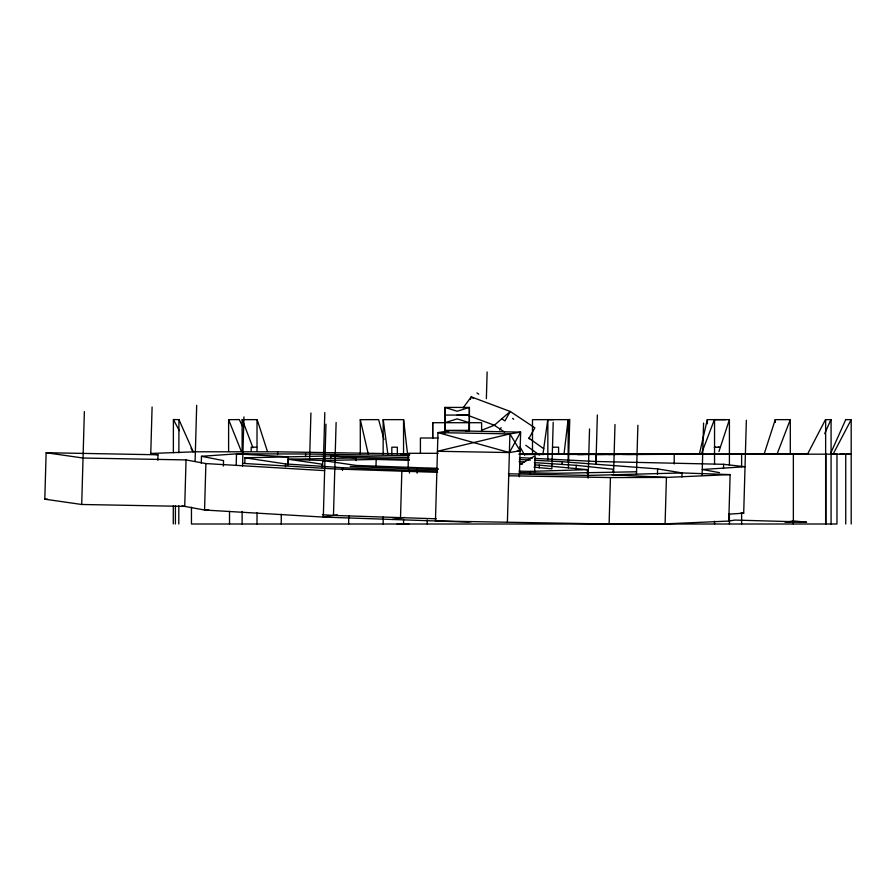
<?xml version="1.0" encoding="UTF-8"?>
<svg xmlns="http://www.w3.org/2000/svg" width="896" height="896" viewBox="0 0 896 896"><rect width="100%" height="100%" fill="white"/><g stroke="black" fill="none" stroke-linecap="round" stroke-linejoin="round"><path stroke-width="1.34" d="M173.264 523.925L173.286 505.77M173.354 452.726L173.398 419.574L179.334 430.696M175.403 523.992L175.414 505.781M178.786 523.981L178.808 505.826M178.875 452.771L178.92 419.619L193.178 451.651M228.614 451.427L228.614 419.664L239.322 419.608L242.189 425.779M432.678 422.71L432.678 438.01L432.678 422.71L481.611 422.71L481.611 431.659M469.37 431.066L469.381 407.422L444.909 407.422L444.909 432.902L444.909 407.422L457.139 411.242L469.381 407.422L469.37 430.36L465.707 431.502M775.398 422.408L775.264 419.642L764.098 454.171L777.034 454.182L790.294 419.653L790.294 454.182M46.133 452.726L83.037 458.024L186.043 459.928L184.722 506.386L81.704 504.482L44.8 499.184L46.133 452.726L157.987 454.787L157.842 460.253M81.704 504.482L84.37 411.566M157.987 454.787L150.763 453.477L152.096 407.019M195.093 461.35L196.694 405.328M201.275 463.131L201.477 456.299L236.51 453.858L305.626 453.981L409.539 455.661M186.043 459.928L205.89 463.568L204.557 510.026L323.31 517.082L468.339 522.099L471.419 521.595M223.395 466.088L223.552 460.622L201.477 456.299M236.197 464.789L236.51 453.858L287.941 456.87L287.706 465.069M242.536 466.099L243.947 416.898M244.798 463.266L244.955 457.8L330.915 455.941L408.923 457.576M277.592 454.552L277.67 451.819L409.248 453.947M285.466 466.67L285.544 463.938L244.955 457.8M288.277 464.766L288.434 459.301L356.205 457.89L409.338 459.256M305.547 456.714L305.626 453.981M309.568 460.163L310.923 413.011M321.675 466.85L321.754 464.117L288.434 459.301L322.762 460.499L376.174 459.435L409.382 460.342M322.571 467.331L322.762 460.499L356.317 465.438L437.158 468.362M323.422 461.104L324.811 412.563M325.976 424.166L323.31 517.082L337.322 514.786M330.837 458.674L330.915 455.941L356.205 457.89L356.126 460.622M436.285 518.795L333.469 515.424L336.123 422.509M342.429 470.434L342.507 467.701L285.544 463.938M375.973 466.267L376.174 459.435M400.501 518.067L401.822 471.61L409.539 470.344L437.36 470.915M409.461 473.077L409.539 470.344L342.507 467.701M417.144 473.178L417.256 469.078L350.224 466.435M486.371 398.686L487.133 371.974M507.394 522.234L509.914 433.899L520.632 432.141L519.355 476.75M530.242 474.107L530.32 471.374L587.485 469.661L587.373 473.76M534.632 472.203L535.102 455.806L519.781 464.486M539.246 467.88L539.325 465.147L535.136 464.89M553.202 422.374L551.88 468.832L534.05 467.174M562.072 464.453L562.15 461.72L534.565 460.286M568.366 467.846L569.755 419.306M576.094 469.426L576.218 465.326L534.363 462.627M588.134 478.173L589.534 428.982M595.952 464.218L597.363 415.027M605.125 523.723L665.09 523.88L728.795 521.058L730.117 474.6L666.422 477.422L610.445 477.568L609.112 524.026L435.456 520.968L437.976 432.622L449.826 430.685L520.632 432.141L509.387 452.547L437.45 451.282L509.914 433.899L520.106 450.789L509.387 452.547L437.976 432.622L509.914 433.899M613.122 472.002L613.2 469.269L576.218 465.326M613.603 473.054L614.992 424.514M636.474 474.499L637.885 425.309M657.451 474.354L657.608 468.888L562.15 461.72M681.946 477.03L682.069 472.931L657.608 468.888M702.094 474.958L703.584 423.035M723.509 468.406L723.621 464.307L596.03 461.485L535.024 458.416M728.526 514.17L743.702 513.195L746.357 420.28M564.01 454.171L568.12 419.642L547.781 419.653L542.954 454.182M699.384 454.171L707.28 419.642L725.614 419.642M718.95 451.517L729.411 419.642L729.411 465.349M470.422 399.403L471.24 396.861L510.272 411.477L534.878 427.851L528.853 438.491L529.536 438.749L529.077 438.099M701.254 454.182L714.403 419.653L729.411 419.642M824.69 433.709L830.894 419.642M830.861 452.894L845.734 419.63M807.52 454.171L825.451 419.642L831.085 419.642L831.085 524.003M499.755 430.035L501.11 427.638M463.098 407.915L471.24 396.861L473.48 398.462M481.466 430.326L494.312 425.253L510.272 411.477L504.907 420.952L501.536 418.544M444.909 422.71L457.139 418.891L469.37 422.71L469.381 430.36L444.909 430.36L448.582 431.502M391.966 519.456L404.354 517.429M728.795 521.058L734.798 520.072L789.208 521.573M150.763 453.477L195.373 451.786L277.67 451.819M543.032 454.182L519.702 454.227M532.862 454.171L524.306 454.485L543.738 454.485M641.648 454.171L577.472 454.485M684.096 454.171L596.109 454.496L629.81 454.238M626.382 454.429L689.002 454.238M636.552 471.766L555.61 473.323L519.445 472.584M567.325 454.306L579.062 454.171M575.658 454.238L595.694 454.171L595.694 462.549M637.213 454.171L608.003 454.474M577.349 454.485L621.253 454.171M728.482 454.194L771.837 454.171M622.608 454.496L702.654 454.194M360.304 454.205L360.293 419.675L378.638 419.63L383.992 439.555M553.549 419.642L532.482 419.664L532.504 454.194M841.434 454.182C835.195 454.194 849.341 454.171 842.867 454.182M797.294 454.238L808.181 454.216M831.589 454.182L836.965 454.171L836.965 524.003L191.453 524.003L191.453 507.248M444.909 415.072L469.381 415.061L457.139 415.061M383.163 454.171L383.163 419.642L403.603 419.642L407.557 454.171M851.2 524.014L851.189 419.664L833.078 454.205L851.189 454.194L845.734 454.16L845.746 523.992M438.11 438.01L420.414 438.01L420.414 453.298M256.715 447.194L251.194 447.194L251.194 451.382M553.067 447.205L558.589 447.205L558.589 454.171M715.546 447.205C710.181 447.205 723.688 447.194 718.323 447.205M438.11 453.298L408.206 453.298L408.206 468.597M400.714 454.171L409.584 454.171M518.874 454.171L836.965 454.171M406.694 454.238L409.651 454.238M519.534 454.238L807.374 454.238L735.269 454.171M567.358 454.429L584.147 454.429M426.731 468.597L438.11 468.597M775.264 419.642L790.294 419.653M360.293 419.675L368.301 454.216M406.549 454.216L409.315 454.227M397.096 523.992L408.923 524.003M228.614 419.664L241.438 451.662M697.95 454.171L701.96 454.182M738.629 454.171L793.352 454.171L793.352 524.003M638.725 454.171L659.4 454.238L644.549 454.171M693.19 454.171L701.445 454.194M575.579 454.171L588.034 454.238M208.746 510.037L204.557 510.026L182.045 505.893M845.544 419.63L851.189 419.664M173.398 419.574L179.11 419.619M508.715 475.776L610.445 477.568M44.8 499.184L47.6 499.229M517.328 450.733L520.106 450.789M417.256 469.078L438.2 469.504M519.154 471.139L530.32 471.374M437.618 472.338L334.79 468.966L242.614 463.366M508.334 473.794L588.202 475.44L682.069 472.931L730.117 474.6M612.226 474.79L666.422 477.422L665.09 523.88L660.923 523.678M519.77 457.643L532.258 458.27M519.389 459.502L530.432 460.074M205.89 463.568L324.643 470.624M519.77 463.949L522.558 464.117M322.437 514.752L333.469 515.424M519.019 461.642L524.608 462M539.325 465.147L587.485 469.661M723.621 464.307L745.035 466.738L702.251 469.493L719.522 472.662M741.026 512.893L743.702 513.195M468.776 415.677L494.312 425.253L504.616 432.096M476.952 392.918L478.778 394.218M512.557 418.398L513.71 419.216M529.01 438.2L543.771 448.762M525.818 445.312L539.381 455.022M519.982 446.813L524.574 455.09M191.027 448.213L192.954 451.786M242.267 419.642L252.952 447.776M267.456 451.517L257.163 419.642L242.122 419.642L242.122 451.416M383.219 419.642L387.867 454.182M568.165 419.642L568.176 461.149M547.837 419.653L547.837 459.771M825.877 454.171L825.877 524.003M825.642 419.642L825.642 524.003M741.619 454.171L741.619 466.738M741.619 512.826L741.619 524.003M729.411 514.226L729.422 524.003M714.538 419.653L714.549 463.96M714.549 521.214L714.549 524.003M707.37 419.642L707.37 423.786M674.206 454.171L674.206 463.949M427.179 519.814L427.179 524.003M403.558 419.642L403.558 454.171M403.558 519.814L403.558 524.003M397.342 454.171L397.342 447.194L391.821 447.205L391.821 454.171M383.174 517.026L383.174 524.003M348.667 515.626L348.667 524.003M281.254 514.226L281.254 524.003M257.018 419.642L257.018 451.416M257.018 512.826L257.018 524.003M242.122 511.437L242.122 524.003M229.522 511.437L229.522 524.003M793.184 520.923L785.064 522.256L806.613 522.178L793.184 520.923"/></g></svg>
